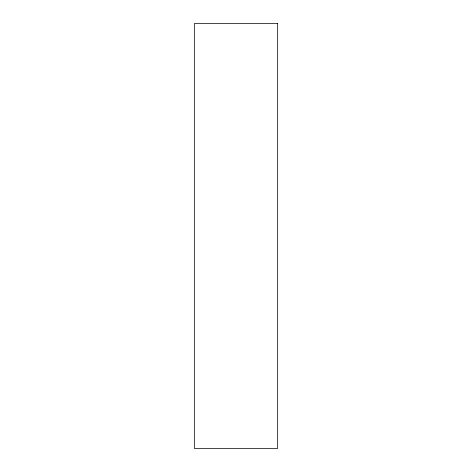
<?xml version="1.0" encoding="UTF-8"?>
<svg xmlns="http://www.w3.org/2000/svg" width="472" height="472" viewBox="0 0 472 472"><rect width="100%" height="100%" fill="white"/><g stroke="black" fill="none" stroke-linecap="round" stroke-linejoin="round"><path stroke-width="0.71" d="M277.666 23.6L194.334 23.6L194.334 448.4L277.666 448.4L277.666 23.6"/></g></svg>
